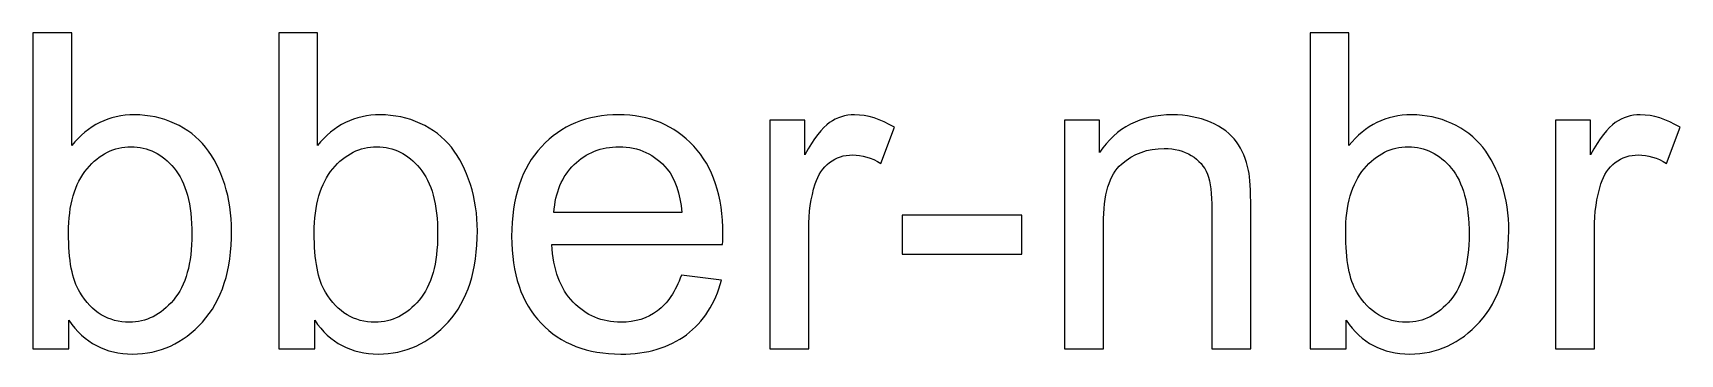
# Model space of a CAD drawing. Header units: centimetres. Extents: x -55.7 to 42.9, y -35.5 to -4.3.
# Drawn here: x -35.668 to -30.933, y -35.225 to -34.301 of the extents above; entities that cross this region are included whole.
import ezdxf

# ---------------------------------------------------------------- set-up
doc = ezdxf.new("R2010")
doc.units = ezdxf.units.CM
doc.header["$MEASUREMENT"] = 0
doc.layers.add('Layer 1', color=7, linetype='Continuous')

msp = doc.modelspace()

# ---------------------------------------------------------------- linework, layer by layer
at = {"layer": 'Layer 1', "color": 250}
for points, knots in [([(-35.56437, -35.20989), (-35.56437, -35.20989), (-35.66787, -35.20989), (-35.66787, -35.20989), (-35.66787, -35.20989), (-35.66787, -35.20989), (-35.66787, -34.30078), (-35.66787, -34.30078), (-35.66787, -34.30078), (-35.66787, -34.30078), (-35.55633, -34.30078), (-35.55633, -34.30078), (-35.55633, -34.30078), (-35.55633, -34.30078), (-35.55633, -34.62505), (-35.55633, -34.62505), (-35.55633, -34.62505), (-35.50912, -34.566), (-35.44901, -34.53637), (-35.37599, -34.53637), (-35.37599, -34.53637), (-35.33535, -34.53637), (-35.29703, -34.54462), (-35.26084, -34.56092), (-35.26084, -34.56092), (-35.22464, -34.57722), (-35.19501, -34.60029), (-35.17152, -34.62971), (-35.17152, -34.62971), (-35.14823, -34.65934), (-35.12982, -34.6949), (-35.11669, -34.73681), (-35.11669, -34.73681), (-35.10336, -34.77851), (-35.0968, -34.82317), (-35.0968, -34.87059), (-35.0968, -34.87059), (-35.0968, -34.98362), (-35.12474, -35.07082), (-35.18062, -35.13242), (-35.18062, -35.13242), (-35.23629, -35.19401), (-35.30338, -35.22471), (-35.38149, -35.22471), (-35.38149, -35.22471), (-35.45917, -35.22471), (-35.52013, -35.19232), (-35.56437, -35.12734), (-35.56437, -35.12734), (-35.56437, -35.12734), (-35.56437, -35.20989), (-35.56437, -35.20989)], [0, 0, 0, 0, 0.0769231, 0.0769231, 0.0769231, 0.0769231, 0.1538462, 0.1538462, 0.1538462, 0.1538462, 0.2307692, 0.2307692, 0.2307692, 0.2307692, 0.3076923, 0.3076923, 0.3076923, 0.3076923, 0.3846154, 0.3846154, 0.3846154, 0.3846154, 0.4615385, 0.4615385, 0.4615385, 0.4615385, 0.5384615, 0.5384615, 0.5384615, 0.5384615, 0.6153846, 0.6153846, 0.6153846, 0.6153846, 0.6923077, 0.6923077, 0.6923077, 0.6923077, 0.7692308, 0.7692308, 0.7692308, 0.7692308, 0.8461538, 0.8461538, 0.8461538, 0.8461538, 0.9230769, 0.9230769, 0.9230769, 0.9230769, 1, 1, 1, 1]), ([(-34.85804, -35.20989), (-34.85804, -35.20989), (-34.96154, -35.20989), (-34.96154, -35.20989), (-34.96154, -35.20989), (-34.96154, -35.20989), (-34.96154, -34.30078), (-34.96154, -34.30078), (-34.96154, -34.30078), (-34.96154, -34.30078), (-34.85, -34.30078), (-34.85, -34.30078), (-34.85, -34.30078), (-34.85, -34.30078), (-34.85, -34.62505), (-34.85, -34.62505), (-34.85, -34.62505), (-34.80279, -34.566), (-34.74268, -34.53637), (-34.66966, -34.53637), (-34.66966, -34.53637), (-34.62902, -34.53637), (-34.5907, -34.54462), (-34.55451, -34.56092), (-34.55451, -34.56092), (-34.51831, -34.57722), (-34.48868, -34.60029), (-34.46519, -34.62971), (-34.46519, -34.62971), (-34.4419, -34.65934), (-34.42349, -34.6949), (-34.41036, -34.73681), (-34.41036, -34.73681), (-34.39703, -34.77851), (-34.39047, -34.82317), (-34.39047, -34.87059), (-34.39047, -34.87059), (-34.39047, -34.98362), (-34.41841, -35.07082), (-34.47429, -35.13242), (-34.47429, -35.13242), (-34.52996, -35.19401), (-34.59705, -35.22471), (-34.67516, -35.22471), (-34.67516, -35.22471), (-34.75284, -35.22471), (-34.8138, -35.19232), (-34.85804, -35.12734), (-34.85804, -35.12734), (-34.85804, -35.12734), (-34.85804, -35.20989), (-34.85804, -35.20989)], [0, 0, 0, 0, 0.0769231, 0.0769231, 0.0769231, 0.0769231, 0.1538462, 0.1538462, 0.1538462, 0.1538462, 0.2307692, 0.2307692, 0.2307692, 0.2307692, 0.3076923, 0.3076923, 0.3076923, 0.3076923, 0.3846154, 0.3846154, 0.3846154, 0.3846154, 0.4615385, 0.4615385, 0.4615385, 0.4615385, 0.5384615, 0.5384615, 0.5384615, 0.5384615, 0.6153846, 0.6153846, 0.6153846, 0.6153846, 0.6923077, 0.6923077, 0.6923077, 0.6923077, 0.7692308, 0.7692308, 0.7692308, 0.7692308, 0.8461538, 0.8461538, 0.8461538, 0.8461538, 0.9230769, 0.9230769, 0.9230769, 0.9230769, 1, 1, 1, 1]), ([(-31.89323, -35.20989), (-31.89323, -35.20989), (-31.99673, -35.20989), (-31.99673, -35.20989), (-31.99673, -35.20989), (-31.99673, -35.20989), (-31.99673, -34.30078), (-31.99673, -34.30078), (-31.99673, -34.30078), (-31.99673, -34.30078), (-31.88519, -34.30078), (-31.88519, -34.30078), (-31.88519, -34.30078), (-31.88519, -34.30078), (-31.88519, -34.62505), (-31.88519, -34.62505), (-31.88519, -34.62505), (-31.83798, -34.566), (-31.77787, -34.53637), (-31.70485, -34.53637), (-31.70485, -34.53637), (-31.66421, -34.53637), (-31.62589, -34.54462), (-31.5897, -34.56092), (-31.5897, -34.56092), (-31.5535, -34.57722), (-31.52387, -34.60029), (-31.50038, -34.62971), (-31.50038, -34.62971), (-31.47709, -34.65934), (-31.45868, -34.6949), (-31.44555, -34.73681), (-31.44555, -34.73681), (-31.43222, -34.77851), (-31.42566, -34.82317), (-31.42566, -34.87059), (-31.42566, -34.87059), (-31.42566, -34.98362), (-31.4536, -35.07082), (-31.50948, -35.13242), (-31.50948, -35.13242), (-31.56515, -35.19401), (-31.63224, -35.22471), (-31.71035, -35.22471), (-31.71035, -35.22471), (-31.78803, -35.22471), (-31.84899, -35.19232), (-31.89323, -35.12734), (-31.89323, -35.12734), (-31.89323, -35.12734), (-31.89323, -35.20989), (-31.89323, -35.20989)], [0, 0, 0, 0, 0.0769231, 0.0769231, 0.0769231, 0.0769231, 0.1538462, 0.1538462, 0.1538462, 0.1538462, 0.2307692, 0.2307692, 0.2307692, 0.2307692, 0.3076923, 0.3076923, 0.3076923, 0.3076923, 0.3846154, 0.3846154, 0.3846154, 0.3846154, 0.4615385, 0.4615385, 0.4615385, 0.4615385, 0.5384615, 0.5384615, 0.5384615, 0.5384615, 0.6153846, 0.6153846, 0.6153846, 0.6153846, 0.6923077, 0.6923077, 0.6923077, 0.6923077, 0.7692308, 0.7692308, 0.7692308, 0.7692308, 0.8461538, 0.8461538, 0.8461538, 0.8461538, 0.9230769, 0.9230769, 0.9230769, 0.9230769, 1, 1, 1, 1]), ([(-33.80394, -34.9978), (-33.80394, -34.9978), (-33.68858, -35.01198), (-33.68858, -35.01198), (-33.68858, -35.01198), (-33.70679, -35.0795), (-33.74044, -35.13178), (-33.78955, -35.16904), (-33.78955, -35.16904), (-33.83887, -35.20608), (-33.90173, -35.22471), (-33.97814, -35.22471), (-33.97814, -35.22471), (-34.07445, -35.22471), (-34.15086, -35.19507), (-34.20717, -35.13581), (-34.20717, -35.13581), (-34.26368, -35.07654), (-34.29183, -34.99335), (-34.29183, -34.88625), (-34.29183, -34.88625), (-34.29183, -34.77534), (-34.26326, -34.6894), (-34.20632, -34.62823), (-34.20632, -34.62823), (-34.14917, -34.56706), (-34.0753, -34.53637), (-33.98428, -34.53637), (-33.98428, -34.53637), (-33.89623, -34.53637), (-33.82426, -34.56642), (-33.76859, -34.62632), (-33.76859, -34.62632), (-33.71271, -34.68623), (-33.68477, -34.77068), (-33.68477, -34.87927), (-33.68477, -34.87927), (-33.68477, -34.88604), (-33.68498, -34.89599), (-33.68541, -34.90911), (-33.68541, -34.90911), (-33.68541, -34.90911), (-34.17647, -34.90911), (-34.17647, -34.90911), (-34.17647, -34.90911), (-34.17245, -34.9815), (-34.15192, -35.03696), (-34.11509, -35.07527), (-34.11509, -35.07527), (-34.07826, -35.11379), (-34.03254, -35.13305), (-33.97751, -35.13305), (-33.97751, -35.13305), (-33.93666, -35.13305), (-33.90173, -35.12226), (-33.87273, -35.10067), (-33.87273, -35.10067), (-33.84373, -35.07929), (-33.82087, -35.045), (-33.80394, -34.9978)], [0, 0, 0, 0, 0.0666667, 0.0666667, 0.0666667, 0.0666667, 0.1333333, 0.1333333, 0.1333333, 0.1333333, 0.2, 0.2, 0.2, 0.2, 0.2666667, 0.2666667, 0.2666667, 0.2666667, 0.3333333, 0.3333333, 0.3333333, 0.3333333, 0.4, 0.4, 0.4, 0.4, 0.4666667, 0.4666667, 0.4666667, 0.4666667, 0.5333333, 0.5333333, 0.5333333, 0.5333333, 0.6, 0.6, 0.6, 0.6, 0.6666667, 0.6666667, 0.6666667, 0.6666667, 0.7333333, 0.7333333, 0.7333333, 0.7333333, 0.8, 0.8, 0.8, 0.8, 0.8666667, 0.8666667, 0.8666667, 0.8666667, 0.9333333, 0.9333333, 0.9333333, 0.9333333, 1, 1, 1, 1]), ([(-33.54952, -35.20989), (-33.54952, -35.20989), (-33.54952, -34.55139), (-33.54952, -34.55139), (-33.54952, -34.55139), (-33.54952, -34.55139), (-33.44919, -34.55139), (-33.44919, -34.55139), (-33.44919, -34.55139), (-33.44919, -34.55139), (-33.44919, -34.65109), (-33.44919, -34.65109), (-33.44919, -34.65109), (-33.42358, -34.60452), (-33.39987, -34.57362), (-33.37807, -34.5588), (-33.37807, -34.5588), (-33.35648, -34.54399), (-33.33256, -34.53637), (-33.30653, -34.53637), (-33.30653, -34.53637), (-33.26885, -34.53637), (-33.23075, -34.54843), (-33.1918, -34.57235), (-33.1918, -34.57235), (-33.1918, -34.57235), (-33.23033, -34.67607), (-33.23033, -34.67607), (-33.23033, -34.67607), (-33.25742, -34.65977), (-33.28472, -34.65172), (-33.31203, -34.65172), (-33.31203, -34.65172), (-33.33658, -34.65172), (-33.35838, -34.65913), (-33.37786, -34.67374), (-33.37786, -34.67374), (-33.39733, -34.68855), (-33.41109, -34.70887), (-33.41934, -34.73491), (-33.41934, -34.73491), (-33.43183, -34.77449), (-33.43797, -34.81788), (-33.43797, -34.86508), (-33.43797, -34.86508), (-33.43797, -34.86508), (-33.43797, -35.20989), (-33.43797, -35.20989), (-33.43797, -35.20989), (-33.43797, -35.20989), (-33.54952, -35.20989), (-33.54952, -35.20989)], [0, 0, 0, 0, 0.0769231, 0.0769231, 0.0769231, 0.0769231, 0.1538462, 0.1538462, 0.1538462, 0.1538462, 0.2307692, 0.2307692, 0.2307692, 0.2307692, 0.3076923, 0.3076923, 0.3076923, 0.3076923, 0.3846154, 0.3846154, 0.3846154, 0.3846154, 0.4615385, 0.4615385, 0.4615385, 0.4615385, 0.5384615, 0.5384615, 0.5384615, 0.5384615, 0.6153846, 0.6153846, 0.6153846, 0.6153846, 0.6923077, 0.6923077, 0.6923077, 0.6923077, 0.7692308, 0.7692308, 0.7692308, 0.7692308, 0.8461538, 0.8461538, 0.8461538, 0.8461538, 0.9230769, 0.9230769, 0.9230769, 0.9230769, 1, 1, 1, 1]), ([(-32.70243, -35.20989), (-32.70243, -35.20989), (-32.70243, -34.55139), (-32.70243, -34.55139), (-32.70243, -34.55139), (-32.70243, -34.55139), (-32.6021, -34.55139), (-32.6021, -34.55139), (-32.6021, -34.55139), (-32.6021, -34.55139), (-32.6021, -34.64495), (-32.6021, -34.64495), (-32.6021, -34.64495), (-32.55363, -34.57256), (-32.48378, -34.53637), (-32.39255, -34.53637), (-32.39255, -34.53637), (-32.35276, -34.53637), (-32.31635, -34.54356), (-32.28312, -34.55774), (-32.28312, -34.55774), (-32.24967, -34.57214), (-32.22491, -34.59076), (-32.2084, -34.61405), (-32.2084, -34.61405), (-32.19168, -34.63712), (-32.18025, -34.66464), (-32.17347, -34.69639), (-32.17347, -34.69639), (-32.16945, -34.71713), (-32.16734, -34.75332), (-32.16734, -34.80497), (-32.16734, -34.80497), (-32.16734, -34.80497), (-32.16734, -35.20989), (-32.16734, -35.20989), (-32.16734, -35.20989), (-32.16734, -35.20989), (-32.2791, -35.20989), (-32.2791, -35.20989), (-32.2791, -35.20989), (-32.2791, -35.20989), (-32.2791, -34.8092), (-32.2791, -34.8092), (-32.2791, -34.8092), (-32.2791, -34.76391), (-32.28333, -34.72983), (-32.29201, -34.70718), (-32.29201, -34.70718), (-32.30069, -34.68474), (-32.31614, -34.66675), (-32.33815, -34.65342), (-32.33815, -34.65342), (-32.36038, -34.63987), (-32.3862, -34.6331), (-32.41604, -34.6331), (-32.41604, -34.6331), (-32.46367, -34.6331), (-32.50452, -34.64834), (-32.53923, -34.67839), (-32.53923, -34.67839), (-32.57374, -34.70866), (-32.59088, -34.76581), (-32.59088, -34.85027), (-32.59088, -34.85027), (-32.59088, -34.85027), (-32.59088, -35.20989), (-32.59088, -35.20989), (-32.59088, -35.20989), (-32.59088, -35.20989), (-32.70243, -35.20989), (-32.70243, -35.20989)], [0, 0, 0, 0, 0.0555556, 0.0555556, 0.0555556, 0.0555556, 0.1111111, 0.1111111, 0.1111111, 0.1111111, 0.1666667, 0.1666667, 0.1666667, 0.1666667, 0.2222222, 0.2222222, 0.2222222, 0.2222222, 0.2777778, 0.2777778, 0.2777778, 0.2777778, 0.3333333, 0.3333333, 0.3333333, 0.3333333, 0.3888889, 0.3888889, 0.3888889, 0.3888889, 0.4444444, 0.4444444, 0.4444444, 0.4444444, 0.5, 0.5, 0.5, 0.5, 0.5555556, 0.5555556, 0.5555556, 0.5555556, 0.6111111, 0.6111111, 0.6111111, 0.6111111, 0.6666667, 0.6666667, 0.6666667, 0.6666667, 0.7222222, 0.7222222, 0.7222222, 0.7222222, 0.7777778, 0.7777778, 0.7777778, 0.7777778, 0.8333333, 0.8333333, 0.8333333, 0.8333333, 0.8888889, 0.8888889, 0.8888889, 0.8888889, 0.9444444, 0.9444444, 0.9444444, 0.9444444, 1, 1, 1, 1]), ([(-31.29104, -35.20989), (-31.29104, -35.20989), (-31.29104, -34.55139), (-31.29104, -34.55139), (-31.29104, -34.55139), (-31.29104, -34.55139), (-31.19071, -34.55139), (-31.19071, -34.55139), (-31.19071, -34.55139), (-31.19071, -34.55139), (-31.19071, -34.65109), (-31.19071, -34.65109), (-31.19071, -34.65109), (-31.1651, -34.60452), (-31.14139, -34.57362), (-31.11959, -34.5588), (-31.11959, -34.5588), (-31.098, -34.54399), (-31.07408, -34.53637), (-31.04805, -34.53637), (-31.04805, -34.53637), (-31.01037, -34.53637), (-30.97227, -34.54843), (-30.93332, -34.57235), (-30.93332, -34.57235), (-30.93332, -34.57235), (-30.97185, -34.67607), (-30.97185, -34.67607), (-30.97185, -34.67607), (-30.99894, -34.65977), (-31.02624, -34.65172), (-31.05355, -34.65172), (-31.05355, -34.65172), (-31.0781, -34.65172), (-31.0999, -34.65913), (-31.11938, -34.67374), (-31.11938, -34.67374), (-31.13885, -34.68855), (-31.15261, -34.70887), (-31.16086, -34.73491), (-31.16086, -34.73491), (-31.17335, -34.77449), (-31.17949, -34.81788), (-31.17949, -34.86508), (-31.17949, -34.86508), (-31.17949, -34.86508), (-31.17949, -35.20989), (-31.17949, -35.20989), (-31.17949, -35.20989), (-31.17949, -35.20989), (-31.29104, -35.20989), (-31.29104, -35.20989)], [0, 0, 0, 0, 0.0769231, 0.0769231, 0.0769231, 0.0769231, 0.1538462, 0.1538462, 0.1538462, 0.1538462, 0.2307692, 0.2307692, 0.2307692, 0.2307692, 0.3076923, 0.3076923, 0.3076923, 0.3076923, 0.3846154, 0.3846154, 0.3846154, 0.3846154, 0.4615385, 0.4615385, 0.4615385, 0.4615385, 0.5384615, 0.5384615, 0.5384615, 0.5384615, 0.6153846, 0.6153846, 0.6153846, 0.6153846, 0.6923077, 0.6923077, 0.6923077, 0.6923077, 0.7692308, 0.7692308, 0.7692308, 0.7692308, 0.8461538, 0.8461538, 0.8461538, 0.8461538, 0.9230769, 0.9230769, 0.9230769, 0.9230769, 1, 1, 1, 1]), ([(-35.56564, -34.87567), (-35.56564, -34.95462), (-35.55484, -35.01156), (-35.53347, -35.04669), (-35.53347, -35.04669), (-35.49833, -35.10427), (-35.4507, -35.13305), (-35.3908, -35.13305), (-35.3908, -35.13305), (-35.34191, -35.13305), (-35.29979, -35.11189), (-35.26423, -35.06934), (-35.26423, -35.06934), (-35.22867, -35.02701), (-35.21089, -34.96393), (-35.21089, -34.8799), (-35.21089, -34.8799), (-35.21089, -34.79396), (-35.22803, -34.73046), (-35.26211, -34.68961), (-35.26211, -34.68961), (-35.29619, -34.64876), (-35.33746, -34.62823), (-35.38572, -34.62823), (-35.38572, -34.62823), (-35.43462, -34.62823), (-35.47674, -34.6494), (-35.5123, -34.69173), (-35.5123, -34.69173), (-35.54786, -34.73406), (-35.56564, -34.79545), (-35.56564, -34.87567)], [0, 0, 0, 0, 0.125, 0.125, 0.125, 0.125, 0.25, 0.25, 0.25, 0.25, 0.375, 0.375, 0.375, 0.375, 0.5, 0.5, 0.5, 0.5, 0.625, 0.625, 0.625, 0.625, 0.75, 0.75, 0.75, 0.75, 0.875, 0.875, 0.875, 0.875, 1, 1, 1, 1]), ([(-34.85931, -34.87567), (-34.85931, -34.95462), (-34.84851, -35.01156), (-34.82714, -35.04669), (-34.82714, -35.04669), (-34.792, -35.10427), (-34.74437, -35.13305), (-34.68447, -35.13305), (-34.68447, -35.13305), (-34.63558, -35.13305), (-34.59346, -35.11189), (-34.5579, -35.06934), (-34.5579, -35.06934), (-34.52234, -35.02701), (-34.50456, -34.96393), (-34.50456, -34.8799), (-34.50456, -34.8799), (-34.50456, -34.79396), (-34.5217, -34.73046), (-34.55578, -34.68961), (-34.55578, -34.68961), (-34.58986, -34.64876), (-34.63113, -34.62823), (-34.67939, -34.62823), (-34.67939, -34.62823), (-34.72829, -34.62823), (-34.77041, -34.6494), (-34.80597, -34.69173), (-34.80597, -34.69173), (-34.84153, -34.73406), (-34.85931, -34.79545), (-34.85931, -34.87567)], [0, 0, 0, 0, 0.125, 0.125, 0.125, 0.125, 0.25, 0.25, 0.25, 0.25, 0.375, 0.375, 0.375, 0.375, 0.5, 0.5, 0.5, 0.5, 0.625, 0.625, 0.625, 0.625, 0.75, 0.75, 0.75, 0.75, 0.875, 0.875, 0.875, 0.875, 1, 1, 1, 1]), ([(-34.17034, -34.81725), (-34.17034, -34.81725), (-33.80267, -34.81725), (-33.80267, -34.81725), (-33.80267, -34.81725), (-33.80754, -34.762), (-33.82172, -34.7203), (-33.84479, -34.69279), (-33.84479, -34.69279), (-33.88035, -34.64982), (-33.9265, -34.62823), (-33.98301, -34.62823), (-33.98301, -34.62823), (-34.03423, -34.62823), (-34.07741, -34.64537), (-34.11234, -34.67966), (-34.11234, -34.67966), (-34.14726, -34.71395), (-34.16653, -34.75989), (-34.17034, -34.81725)], [0, 0, 0, 0, 0.2, 0.2, 0.2, 0.2, 0.4, 0.4, 0.4, 0.4, 0.6, 0.6, 0.6, 0.6, 0.8, 0.8, 0.8, 0.8, 1, 1, 1, 1]), ([(-31.8945, -34.87567), (-31.8945, -34.95462), (-31.8837, -35.01156), (-31.86233, -35.04669), (-31.86233, -35.04669), (-31.82719, -35.10427), (-31.77956, -35.13305), (-31.71966, -35.13305), (-31.71966, -35.13305), (-31.67077, -35.13305), (-31.62865, -35.11189), (-31.59309, -35.06934), (-31.59309, -35.06934), (-31.55753, -35.02701), (-31.53975, -34.96393), (-31.53975, -34.8799), (-31.53975, -34.8799), (-31.53975, -34.79396), (-31.55689, -34.73046), (-31.59097, -34.68961), (-31.59097, -34.68961), (-31.62505, -34.64876), (-31.66632, -34.62823), (-31.71458, -34.62823), (-31.71458, -34.62823), (-31.76348, -34.62823), (-31.8056, -34.6494), (-31.84116, -34.69173), (-31.84116, -34.69173), (-31.87672, -34.73406), (-31.8945, -34.79545), (-31.8945, -34.87567)], [0, 0, 0, 0, 0.125, 0.125, 0.125, 0.125, 0.25, 0.25, 0.25, 0.25, 0.375, 0.375, 0.375, 0.375, 0.5, 0.5, 0.5, 0.5, 0.625, 0.625, 0.625, 0.625, 0.75, 0.75, 0.75, 0.75, 0.875, 0.875, 0.875, 0.875, 1, 1, 1, 1]), ([(-33.16894, -34.93705), (-33.16894, -34.93705), (-33.16894, -34.82487), (-33.16894, -34.82487), (-33.16894, -34.82487), (-33.16894, -34.82487), (-32.82583, -34.82487), (-32.82583, -34.82487), (-32.82583, -34.82487), (-32.82583, -34.82487), (-32.82583, -34.93705), (-32.82583, -34.93705), (-32.82583, -34.93705), (-32.82583, -34.93705), (-33.16894, -34.93705), (-33.16894, -34.93705)], [0, 0, 0, 0, 0.25, 0.25, 0.25, 0.25, 0.5, 0.5, 0.5, 0.5, 0.75, 0.75, 0.75, 0.75, 1, 1, 1, 1])]:
    msp.add_open_spline(points, degree=3, knots=knots, dxfattribs=at)

doc.saveas('drawing.dxf')
